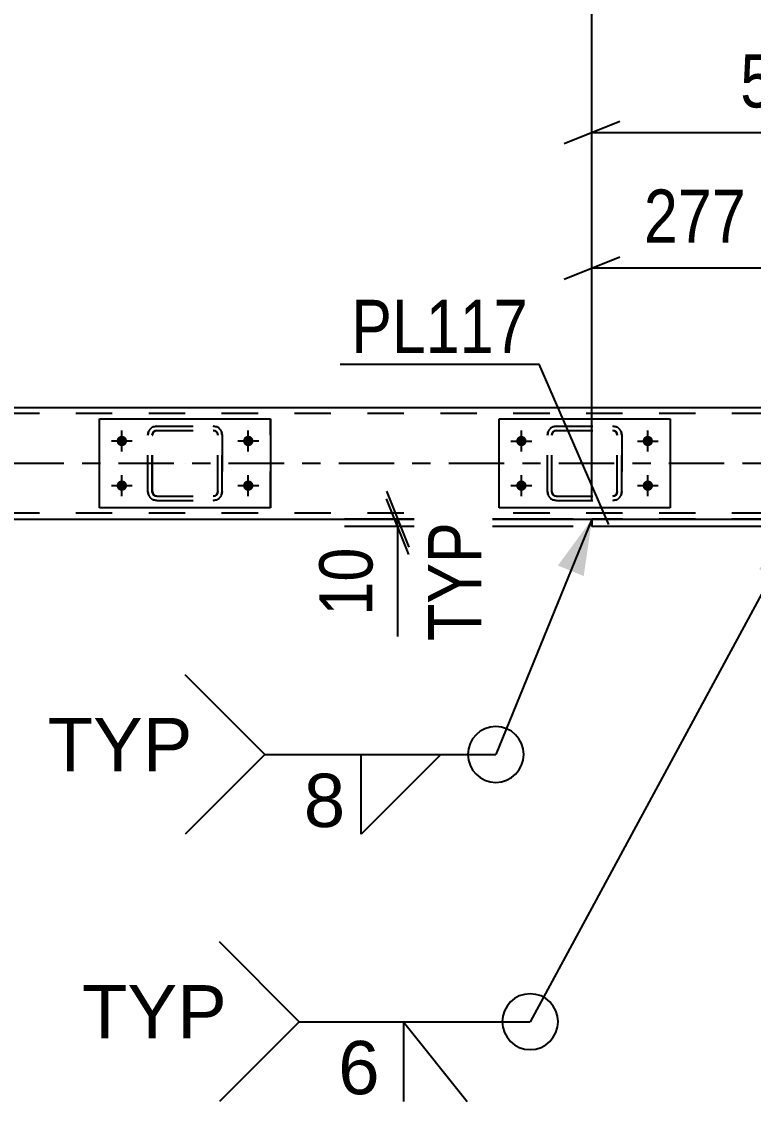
# Model space of a CAD drawing. Header units: millimetres. Extents: x -836 to 353, y -855 to -14.
# Drawn here: x -784.4 to -745, y -114 to -56 of the extents above; entities that cross this region are included whole.
import ezdxf

# ---------------------------------------------------------------- set-up
doc = ezdxf.new("R2010")
doc.units = ezdxf.units.MM
doc.linetypes.add('DXK_LINE_DOT2', pattern=[3.9198, 1.9599, -1.9599])
doc.linetypes.add('DXK_LINE_DOT3', pattern=[5.918699999999999, 2.979, -0.9799, 0.9799, -0.9799])
doc.styles.add('Arial', font='ARIAL.TTF', dxfattribs={"height": 0.2})
doc.styles.add('Arial Narrow', font='ARIALN.TTF', dxfattribs={"height": 0.2})

# ---------------------------------------------------------------- blocks, each defined once
blk = doc.blocks.new('Part-570393895-11819 - 11761')
at = {"color": 2, "linetype": 'Continuous'}
for p, q in [((-780.2017810758006, -77.32881865058884), (-771.0017812350462, -77.3288186510417)), ((-780.2017810759403, -82.12881865058884), (-780.2017810758006, -77.32881865058884)), ((-771.0016917737655, -77.32881863054328), (-771.0017812350462, -77.3288186510417)), ((-771.0017812350462, -77.3288186510417), (-771.001781235186, -82.1288186510417)), ((-771.001781235186, -82.1288186510417), (-780.2017810759403, -82.12881865058884)), ((-771.001781235186, -82.1288186510417), (-771.0016917739052, -82.1288186305433))]:
    blk.add_line(p, q, dxfattribs=at)
at = {"color": 7, "linetype": 'DXK_LINE_DOT2'}
for p, q in [((-780.2016916146595, -82.12881863008926), (-780.2016916145199, -77.32881863008927)), ((-771.0017812350462, -77.3288186510417), (-771.0016917737655, -77.32881863054328)), ((-771.0016917739052, -82.1288186305433), (-771.0016917737655, -77.32881863054328)), ((-771.001781235186, -82.1288186510417), (-771.0016917739052, -82.1288186305433))]:
    blk.add_line(p, q, dxfattribs=at)
blk = doc.blocks.new('Part-570393895-11834 - 11761')
at = {"color": 7, "linetype": 'DXK_LINE_DOT2'}
for p, q in [((-777.1216916806728, -77.7288186295165), (-777.3053797250207, -77.76535645390138)), ((-777.3039179056661, -77.7653561188313), (-777.1202298613196, -77.72881829444643)), ((-777.1216916806728, -77.7288186295165), (-774.0802299140976, -77.7288182945966)), ((-773.8980036891065, -77.76535645407017), (-774.0816917334532, -77.72881862966668)), ((-774.0802299140976, -77.7288182945966), (-773.8965418697533, -77.7653561190001)), ((-773.8980036891065, -77.76535645407017), (-773.8965418697533, -77.7653561190001)), ((-777.5651538485871, -78.02513058195913), (-777.6016916723538, -78.20881862949206)), ((-777.6016916723538, -78.20881862949206), (-777.6002298529993, -78.20881829442314)), ((-777.6016916724423, -81.24881862949206), (-777.6016916723538, -78.20881862949206)), ((-777.6002298529993, -78.20881829442314), (-777.5636920292338, -78.02513024688906)), ((-777.6002298530879, -81.24881829442315), (-777.6002298529993, -78.20881829442314)), ((-777.3616916765203, -78.20881862950486), (-777.3434227646387, -78.11697460573723)), ((-777.3616916765203, -78.20881862950486), (-777.3602298571658, -78.20881829443363)), ((-777.3616916766088, -81.24881862950485), (-777.3616916765203, -78.20881862950486)), ((-777.3419609452831, -78.11697427066716), (-777.3602298571658, -78.20881829443363)), ((-777.3602298572544, -81.24881829443362), (-777.3602298571658, -78.20881829443363)), ((-777.3434227646387, -78.11697460573723), (-777.2913973052206, -78.03911300202341)), ((-777.2899354858662, -78.03911266695218), (-777.3419609452831, -78.11697427066716)), ((-777.2913973052206, -78.03911300202341), (-777.2135357028537, -77.98708754170895)), ((-777.2120738834981, -77.98708720663888), (-777.2899354858662, -78.03911266695218)), ((-777.2135357028537, -77.98708754170895), (-777.1216916806798, -77.9688186295165)), ((-777.2135357028537, -77.98708754170895), (-777.2120738834981, -77.98708720663888)), ((-777.1202298613265, -77.96881829444644), (-777.2120738834981, -77.98708720663888)), ((-777.1216916806798, -77.9688186295165), (-774.0802299141046, -77.96881829459662)), ((-774.0816917334602, -77.96881862966669), (-773.9898477112863, -77.98708754186842)), ((-773.9883858919306, -77.98708720679835), (-774.0802299141046, -77.96881829459662)), ((-773.9898477112863, -77.98708754186842), (-773.9119861089229, -78.03911300218871)), ((-773.9105242895685, -78.03911266711981), (-773.9883858919306, -77.98708720679835)), ((-773.9119861089229, -78.03911300218871), (-773.8599606495106, -78.11697460590837)), ((-773.8584988301561, -78.11697427083945), (-773.9105242895685, -78.03911266711981)), ((-773.8599606495106, -78.11697460590837), (-773.8416917376325, -78.20881862967715)), ((-773.8402299182792, -78.20881829460825), (-773.8584988301561, -78.11697427083945)), ((-773.8416917376325, -78.20881862967715), (-773.8402299182792, -78.20881829460825)), ((-773.841691737721, -81.24881862967715), (-773.8416917376325, -78.20881862967715)), ((-773.8402299183676, -81.24881829460824), (-773.8402299182792, -78.20881829460825)), ((-773.6016917418002, -78.20881862968997), (-773.6382295655552, -78.02513058215237)), ((-773.6367677461984, -78.0251302470823), (-773.6002299224446, -78.20881829461989)), ((-773.6016917418002, -78.20881862968997), (-773.6002299224446, -78.20881829461989)), ((-773.6016917418887, -81.24881862968996), (-773.6016917418002, -78.20881862968997)), ((-773.6002299224446, -78.20881829461989), (-773.600229922533, -81.2488182946199)), ((-777.6016916724423, -81.24881862949206), (-777.6002298530879, -81.24881829442315)), ((-777.6016916724423, -81.24881862949206), (-777.5651538486871, -81.43250667702964)), ((-777.5636920293339, -81.43250634195957), (-777.6002298530879, -81.24881829442315)), ((-777.3616916766088, -81.24881862950485), (-777.3602298572544, -81.24881829443362)), ((-777.3434227647318, -81.34066265327249), (-777.3616916766088, -81.24881862950485)), ((-777.3602298572544, -81.24881829443362), (-777.3419609453762, -81.34066231820242)), ((-773.841691737721, -81.24881862967715), (-773.8599606496037, -81.34066265344362)), ((-773.8584988302493, -81.34066231837471), (-773.8402299183676, -81.24881829460824)), ((-773.841691737721, -81.24881862967715), (-773.8402299183676, -81.24881829460824)), ((-773.6382295656554, -81.43250667722288), (-773.6016917418887, -81.24881862968996)), ((-773.600229922533, -81.2488182946199), (-773.6367677462986, -81.4325063421528)), ((-773.6016917418887, -81.24881862968996), (-773.600229922533, -81.2488182946199)), ((-777.2913973053184, -81.4185242569933), (-777.3434227647318, -81.34066265327249)), ((-777.3419609453762, -81.34066231820242), (-777.289935485964, -81.41852392192206)), ((-777.3053797251347, -81.692280805113), (-777.1216916807892, -81.7288186295165)), ((-777.120229861436, -81.72881829444643), (-777.3039179057803, -81.69228047004293)), ((-777.2135357029538, -81.47054971731475), (-777.2913973053184, -81.4185242569933)), ((-777.289935485964, -81.41852392192206), (-777.2120738835994, -81.47054938224468)), ((-777.2135357029538, -81.47054971731475), (-777.2120738835994, -81.47054938224468)), ((-777.1216916807822, -81.4888186295165), (-777.2135357029538, -81.47054971731475)), ((-777.2120738835994, -81.47054938224468), (-777.1202298614289, -81.48881829444643)), ((-777.1216916807822, -81.4888186295165), (-774.080229914207, -81.4888182945966)), ((-777.1216916807892, -81.7288186295165), (-774.080229914214, -81.7288182945966)), ((-773.9898477113887, -81.47054971747424), (-774.0816917335626, -81.48881862966668)), ((-774.0816917335696, -81.72881862966668), (-773.8980036892207, -81.69228080528181)), ((-774.080229914207, -81.4888182945966), (-773.9883858920319, -81.47054938240417)), ((-773.8965418698674, -81.69228047021174), (-774.080229914214, -81.7288182945966)), ((-773.9119861090206, -81.41852425715861), (-773.9898477113887, -81.47054971747424)), ((-773.9883858920319, -81.47054938240417), (-773.9105242896662, -81.4185239220897)), ((-773.8599606496037, -81.34066265344362), (-773.9119861090206, -81.41852425715861)), ((-773.9105242896662, -81.4185239220897), (-773.8584988302493, -81.34066231837471)), ((-773.8980036892207, -81.69228080528181), (-773.8965418698674, -81.69228047021174))]:
    blk.add_line(p, q, dxfattribs=at)
at = {"color": 7, "linetype": 'DXK_LINE_DOT3'}
blk.add_line((-775.6035548746761, -79.72881905647054), (-775.598366722425, -79.72881786696968), dxfattribs=at)
at = {"color": 7, "linetype": 'DXK_LINE_DOT2'}
for centre, radius, start, end in [((-777.1216916752438, -78.20881862406884), 0.479999995833815, 112.5000004956059, 157.5000004949956), ((-777.1202298558909, -78.20881828899918), 0.4799999958335928, 112.5000004954135, 157.5000004949315), ((-774.0816917389085, -78.20881862421956), 0.4799999958267021, 22.49999949986244, 67.4999995008059), ((-774.0802299195574, -78.2088182891577), 0.4799999958351544, 22.49999950050553, 67.49999950093192), ((-777.1216916753334, -81.24881863496302), 0.4799999958270201, 202.4999994997723, 247.4999995008971), ((-777.1202298559805, -81.24881829989255), 0.4799999958268001, 202.4999994998366, 247.4999995010899), ((-774.0816917389989, -81.24881863511575), 0.4799999958330471, 292.5000004958256, 337.5000004952911), ((-774.0802299196473, -81.24881830003804), 0.4799999958407507, 292.500000495662, 337.5000004946851)]:
    blk.add_arc(centre, radius, start, end, dxfattribs=at)
blk = doc.blocks.new('Bolt-570393895-11776 - 11761')
at = {"linetype": 'Continuous'}
for points in [[(-757.517140045318, -78.25076510231659, -1), (-757.5171422037453, -78.81076510231243, -1)], [(-750.7171400452517, -78.25076510268097, -1), (-750.7171422036789, -78.81076510267681, -1)], [(-757.5171400453704, -80.6507651023166, -1), (-757.5171422037977, -81.21076510231242, -1)], [(-750.7171400453028, -80.65076510268096, -1), (-750.7171422037302, -81.21076510267682, -1)]]:
    blk.add_hatch(color=1, dxfattribs=at).paths.add_polyline_path(points)
at = {"color": 1, "linetype": 'Continuous'}
for p, q in [((-757.5171411236131, -79.0907651023052), (-757.5171411235805, -77.9707651023052)), ((-750.7171411236387, -79.09076510258575), (-750.7171411236061, -77.97076510258576)), ((-758.0771411235927, -78.53076510228217), (-756.957141123601, -78.53076510232822)), ((-751.2771411236182, -78.53076510256273), (-750.1571411236266, -78.5307651026088)), ((-757.5171411236946, -81.4907651023052), (-757.517141123662, -80.3707651023052)), ((-750.7171411237202, -81.49076510258575), (-750.7171411236876, -80.37076510258575)), ((-758.0771411236741, -80.93076510228218), (-756.9571411236825, -80.93076510232822)), ((-751.2771411236997, -80.93076510256273), (-750.1571411237081, -80.93076510260879))]:
    blk.add_line(p, q, dxfattribs=at)
blk = doc.blocks.new('Bolt-570393895-12237 - 11761')
at = {"linetype": 'Continuous'}
for points in [[(-778.7217811688449, -78.5287544911701), (-778.7278865009695, -78.58697116509853), (-778.7459623438386, -78.64264629507718), (-778.7752186963818, -78.6933466107671), (-778.8143769156052, -78.73685626508546), (-778.8617255994267, -78.77127367735613), (-778.9151953831591, -78.79509464150979), (-778.972449380677, -78.80727806710726), (-779.0309853175535, -78.80729147998738), (-779.0882448924606, -78.79513429394291), (-779.1417255872128, -78.77133783634065), (-779.1890900388208, -78.73694212656588), (-779.2282681934695, -78.6934504221847), (-779.2575477778029, -78.64276351937491), (-779.2756491334866, -78.58709667901205), (-779.2817811444174, -78.5288828091391), (-779.2756758122929, -78.47066613521068), (-779.2575999694237, -78.41499100523203), (-779.2283436168806, -78.36429068954214), (-779.1891853976572, -78.32078103522375), (-779.1418367138357, -78.28636362295308), (-779.0883669301032, -78.26254265879942), (-779.0311129325854, -78.25035923320195), (-778.9725769957089, -78.25034582032184), (-778.9153174208018, -78.26250300636632), (-778.8618367260495, -78.28629946396859), (-778.8144722744415, -78.32069517374335), (-778.7752941197929, -78.36418687812453), (-778.7460145354596, -78.41487378093431), (-778.7279131797758, -78.47054062129718)], [(-771.921781286726, -78.52875449158921), (-771.9278866188504, -78.58697116551764), (-771.9459624617197, -78.64264629549629), (-771.9752188142628, -78.69334661118619), (-772.0143770334862, -78.73685626550457), (-772.0617257173077, -78.77127367777524), (-772.1151955010401, -78.7950946419289), (-772.172449498558, -78.80727806752637), (-772.2309854354345, -78.80729148040648), (-772.2882450103416, -78.79513429436199), (-772.3417257050938, -78.77133783675973), (-772.3890901567019, -78.73694212698496), (-772.4282683113504, -78.69345042260377), (-772.4575478956838, -78.64276351979399), (-772.4756492513676, -78.58709667943114), (-772.4817812622983, -78.5288828095582), (-772.4756759301739, -78.47066613562977), (-772.4576000873046, -78.41499100565112), (-772.4283437347615, -78.36429068996122), (-772.3891855155382, -78.32078103564285), (-772.3418368317167, -78.28636362337218), (-772.2883670479843, -78.26254265921851), (-772.2311130504664, -78.25035923362104), (-772.1725771135899, -78.25034582074093), (-772.1153175386828, -78.26250300678541), (-772.0618368439305, -78.28629946438768), (-772.0144723923224, -78.32069517416245), (-771.9752942376739, -78.36418687854362), (-771.9460146533405, -78.4148737813534), (-771.9279132976568, -78.47054062171628)], [(-778.7217811688962, -80.92875449117011), (-778.7278865010206, -80.98697116509854), (-778.7459623438899, -81.04264629507719), (-778.7752186964331, -81.0933466107671), (-778.8143769156563, -81.13685626508547), (-778.861725599478, -81.17127367735614), (-778.9151953832104, -81.1950946415098), (-778.9724493807282, -81.20727806710727), (-779.0309853176047, -81.20729147998739), (-779.0882448925117, -81.1951342939429), (-779.1417255872641, -81.17133783634063), (-779.1890900388721, -81.13694212656586), (-779.2282681935206, -81.09345042218467), (-779.257547777854, -81.0427635193749), (-779.2756491335379, -80.98709667901204), (-779.2817811444686, -80.92888280913911), (-779.2756758123442, -80.87066613521068), (-779.2575999694749, -80.81499100523203), (-779.2283436169317, -80.76429068954212), (-779.1891853977085, -80.72078103522375), (-779.141836713887, -80.68636362295308), (-779.0883669301545, -80.66254265879942), (-779.0311129326367, -80.65035923320195), (-778.9725769957602, -80.65034582032183), (-778.9153174208531, -80.66250300636631), (-778.8618367261007, -80.6862994639686), (-778.8144722744927, -80.72069517374335), (-778.7752941198441, -80.76418687812453), (-778.7460145355108, -80.81487378093432), (-778.727913179827, -80.87054062129718)], [(-771.9217812867772, -80.92875449158947), (-771.9278866189018, -80.9869711655179), (-771.945962461771, -81.04264629549652), (-771.9752188143142, -81.09334661118639), (-772.0143770335376, -81.13685626550475), (-772.0617257173591, -81.17127367777536), (-772.1151955010916, -81.19509464192897), (-772.1724494986095, -81.20727806752639), (-772.230985435486, -81.20729148040644), (-772.288245010393, -81.1951342943619), (-772.3417257051453, -81.17133783675959), (-772.3890901567532, -81.13694212698479), (-772.4282683114018, -81.09345042260357), (-772.4575478957352, -81.04276351979375), (-772.4756492514189, -80.98709667943088), (-772.4817812623496, -80.92888280955793), (-772.4756759302251, -80.87066613562952), (-772.4576000873558, -80.81499100565088), (-772.4283437348126, -80.76429068996102), (-772.3891855155892, -80.72078103564267), (-772.3418368317678, -80.68636362337205), (-772.2883670480352, -80.66254265921843), (-772.2311130505174, -80.65035923362102), (-772.1725771136408, -80.65034582074097), (-772.1153175387337, -80.6625030067855), (-772.0618368439815, -80.68629946438782), (-772.0144723923735, -80.72069517416261), (-771.9752942377249, -80.76418687854384), (-771.9460146533917, -80.81487378135364), (-771.927913297708, -80.87054062171651)]]:
    blk.add_hatch(color=1, dxfattribs=at).paths.add_polyline_path(points)
at = {"color": 1, "linetype": 'Continuous'}
for p, q in [((-779.0017811554484, -79.08881865048406), (-779.0017811554158, -77.96881865048407)), ((-772.2017812734214, -79.08881865081935), (-772.2017812733887, -77.96881865081934)), ((-779.5617811457058, -78.5288186504565), (-778.4417811651583, -78.52881865051162)), ((-772.7617812636788, -78.52881865079178), (-771.6417812831313, -78.52881865084692)), ((-779.0017811555288, -81.48881865048406), (-779.0017811554961, -80.36881865048406)), ((-772.2017812735029, -81.48881865081934), (-772.2017812734703, -80.36881865081935)), ((-779.5617811457862, -80.92881865045649), (-778.4417811652387, -80.92881865051163)), ((-772.7617812637603, -80.92881865079178), (-771.6417812832128, -80.9288186508469))]:
    blk.add_line(p, q, dxfattribs=at)
blk = doc.blocks.new('Part-570393895-11847 - 11761')
at = {"color": 7, "linetype": 'DXK_LINE_DOT2'}
for p, q in [((-755.820888334621, -77.76730227745347), (-755.6372002870858, -77.73076445306626)), ((-755.6371429684316, -77.7307650784156), (-755.8208310159669, -77.76730290280281)), ((-755.6372002870858, -77.73076445306626), (-752.5971429684502, -77.73076507854134)), ((-752.5972002871032, -77.730764453192), (-752.4135122395703, -77.76730227759316)), ((-752.4134549209173, -77.7673029029425), (-752.5971429684502, -77.73076507854134)), ((-756.1172002870962, -78.21076445304647), (-756.0806624626962, -78.02707640551355)), ((-756.1172002870962, -78.21076445304647), (-756.1171429684432, -78.21076507839581)), ((-756.1172002871847, -81.25076445304647), (-756.1172002870962, -78.21076445304647)), ((-756.0806051440433, -78.02707703086173), (-756.1171429684432, -78.21076507839581)), ((-756.1171429685317, -81.25076507839583), (-756.1171429684432, -78.21076507839581)), ((-755.8589313748992, -78.11892042928932), (-755.8772002870985, -78.21076445305579)), ((-755.8772002870985, -78.21076445305579), (-755.8771429684443, -78.21076507840513)), ((-755.877200287187, -81.25076445305578), (-755.8772002870985, -78.21076445305579)), ((-755.8771429684443, -78.21076507840513), (-755.858874056245, -78.11892105463866)), ((-755.8771429685329, -81.25076507840512), (-755.8771429684443, -78.21076507840513)), ((-755.8069059145788, -78.04105882557434), (-755.8589313748992, -78.11892042928932)), ((-755.858874056245, -78.11892105463866), (-755.8068485959246, -78.04105945092368)), ((-755.7290443108603, -77.98903336525986), (-755.8069059145788, -78.04105882557434)), ((-755.8068485959246, -78.04105945092368), (-755.728986992205, -77.98903399060922)), ((-755.6372002870927, -77.97076445306627), (-755.7290443108603, -77.98903336525986)), ((-755.728986992205, -77.98903399060922), (-755.6371429684385, -77.97076507841561)), ((-755.6372002870927, -77.97076445306627), (-752.5971429684572, -77.97076507854135)), ((-752.5053562633437, -77.98903336539257), (-752.5972002871101, -77.97076445319199)), ((-752.5971429684572, -77.97076507854135), (-752.5052989446896, -77.98903399074192)), ((-752.4274946596287, -78.04105882571403), (-752.5053562633437, -77.98903336539257)), ((-752.5052989446896, -77.98903399074192), (-752.4274373409758, -78.04105945106338)), ((-752.3754691993131, -78.11892042943367), (-752.4274946596287, -78.04105882571403)), ((-752.4274373409758, -78.04105945106338), (-752.3754118806589, -78.11892105478302)), ((-752.3572002871183, -78.21076445320247), (-752.3754691993131, -78.11892042943367)), ((-752.3754118806589, -78.11892105478302), (-752.3571429684654, -78.21076507855065)), ((-752.3572002871183, -78.21076445320247), (-752.3571429684654, -78.21076507855065)), ((-752.3572002872068, -81.25076445320246), (-752.3572002871183, -78.21076445320247)), ((-752.3571429685538, -81.25076507855064), (-752.3571429684654, -78.21076507855065)), ((-752.153738111509, -78.0270764056742), (-752.1172002871194, -78.21076445321178)), ((-752.1171429684665, -78.21076507856114), (-752.1536807928549, -78.02707703102355)), ((-752.1171429684665, -78.21076507856114), (-752.1172002871194, -78.21076445321178)), ((-752.1172002871194, -78.21076445321178), (-752.117200287208, -81.25076445321179)), ((-752.117142968555, -81.25076507856113), (-752.1171429684665, -78.21076507856114)), ((-756.1171429685317, -81.25076507839583), (-756.1172002871847, -81.25076445304647)), ((-756.0806624627963, -81.43445250058406), (-756.1172002871847, -81.25076445304647)), ((-756.1171429685317, -81.25076507839583), (-756.0806051441433, -81.43445312593224)), ((-755.8771429685329, -81.25076507840512), (-755.877200287187, -81.25076445305578)), ((-755.877200287187, -81.25076445305578), (-755.8589313749923, -81.34260847682458)), ((-755.8588740563381, -81.34260910217392), (-755.8771429685329, -81.25076507840512)), ((-752.3754691994062, -81.34260847696893), (-752.3572002872068, -81.25076445320246)), ((-752.3571429685538, -81.25076507855064), (-752.375411880752, -81.34260910231828)), ((-752.3571429685538, -81.25076507855064), (-752.3572002872068, -81.25076445320246)), ((-752.117200287208, -81.25076445321179), (-752.1537381116091, -81.4344525007447)), ((-752.153680792955, -81.43445312609406), (-752.117142968555, -81.25076507856113)), ((-752.117200287208, -81.25076445321179), (-752.117142968555, -81.25076507856113)), ((-755.8589313749923, -81.34260847682458), (-755.8069059146766, -81.42047008054422)), ((-755.8068485960225, -81.42047070589356), (-755.8588740563381, -81.34260910217392)), ((-755.6372002872022, -81.73076445306626), (-755.8208883347351, -81.69422662866509)), ((-755.8208310160809, -81.69422725401444), (-755.637142968548, -81.7307650784156)), ((-755.8069059146766, -81.42047008054422), (-755.7290443109628, -81.47249554086568)), ((-755.7289869923075, -81.47249616621502), (-755.8068485960225, -81.42047070589356)), ((-755.7290443109628, -81.47249554086568), (-755.6372002871951, -81.49076445306626)), ((-755.637142968541, -81.49076507841562), (-755.7289869923075, -81.47249616621502)), ((-755.6372002871951, -81.49076445306626), (-752.5971429685596, -81.49076507854133)), ((-755.6372002872022, -81.73076445306626), (-752.5971429685666, -81.73076507854134)), ((-752.5972002872127, -81.49076445319199), (-752.5053562634462, -81.4724955409984)), ((-752.4135122396843, -81.69422662880478), (-752.5972002872196, -81.730764453192)), ((-752.505298944792, -81.47249616634774), (-752.5971429685596, -81.49076507854133)), ((-752.5971429685666, -81.73076507854134), (-752.4134549210314, -81.69422725415414)), ((-752.5053562634462, -81.4724955409984), (-752.4274946597266, -81.42047008068391)), ((-752.4274373410735, -81.42047070603327), (-752.505298944792, -81.47249616634774)), ((-752.4274946597266, -81.42047008068391), (-752.3754691994062, -81.34260847696893)), ((-752.375411880752, -81.34260910231828), (-752.4274373410735, -81.42047070603327))]:
    blk.add_line(p, q, dxfattribs=at)
for centre, radius, start, end in [((-755.6372002871062, -78.21076445305414), 0.4799999999877922, 112.4999999979575, 157.4999999987044), ((-755.6371429684523, -78.21076507840607), 0.4799999999900862, 112.4999999978144, 157.4999999983349), ((-752.597200287123, -78.21076445319315), 0.4800000000016684, 22.4999999978113, 67.49999999782399), ((-752.5971429684574, -78.21076507853184), 0.4799999999870033, 22.49999999716032, 67.4999999987303), ((-755.6372002871946, -81.25076445307734), 0.4799999999856935, 202.4999999970211, 247.4999999986133), ((-755.6371429685404, -81.25076507842552), 0.4799999999867765, 202.4999999969687, 247.4999999986668), ((-752.5972002872119, -81.2507644531913), 0.4800000000045266, 292.4999999987846, 337.4999999978766), ((-752.5971429685463, -81.2507650785513), 0.4799999999898601, 292.4999999978778, 337.4999999985266)]:
    blk.add_arc(centre, radius, start, end, dxfattribs=at)
blk = doc.blocks.new('Part-570393895-12035 - 11761')
at = {"color": 7, "linetype": 'DXK_LINE_DOT2'}
for p, q in [((-89.62885518358905, -77.05076445321643), (-804.4668903468049, -77.05076422207031)), ((-89.62885518374503, -82.41076445321644), (-804.4668903469609, -82.41076422207033)), ((-89.62887535249581, -82.73076425164214), (-753.7226994718192, -82.73076442574383)), ((-753.7226994718192, -82.73076442574383), (-732.2823970185045, -82.73076442663077))]:
    blk.add_line(p, q, dxfattribs=at)
at = {"color": 2, "linetype": 'Continuous'}
for p, q in [((-800.4669398772785, -76.73076442381009), (-676.675428004922, -76.73076442893117)), ((-800.4669399209974, -82.73076442381009), (-753.7226994718192, -82.73076442574383))]:
    blk.add_line(p, q, dxfattribs=at)
at = {"color": 7, "linetype": 'DXK_LINE_DOT3'}
blk.add_line((-89.62886525972624, -79.73076436042527), (-804.4668899909663, -79.73076432208855), dxfattribs=at)
blk = doc.blocks.new('Part-570393895-12047 - 11761')
at = {"color": 2, "linetype": 'Continuous'}
for p, q in [((-758.7171411188157, -77.33076510216667), (-749.5171411178075, -77.33076510254502)), ((-758.7171411189553, -82.13076510216666), (-758.7171411188157, -77.33076510216667)), ((-749.5171411178075, -77.33076510254502), (-749.5171411179472, -82.13076510254501)), ((-749.5171411179472, -82.13076510254501), (-758.7171411189553, -82.13076510216666))]:
    blk.add_line(p, q, dxfattribs=at)
blk = doc.blocks.new('Part-570393895-12120 - 11761')
at = {"color": 2, "linetype": 'Continuous'}
for p, q in [((-753.7231921101629, -82.73076418208981), (-753.7231921101745, -83.13076418208982)), ((-753.7226994718309, -83.13076447249365), (-753.7226994718192, -82.73076447249366)), ((-753.7226994718192, -82.73076447249366), (-732.2823970185045, -82.73076447331438)), ((-732.2823970185162, -83.13076447331437), (-732.2823970185045, -82.73076447331438)), ((-732.2823970185162, -83.13076447331437), (-753.7226994718309, -83.13076447249365))]:
    blk.add_line(p, q, dxfattribs=at)
at = {"color": 7, "linetype": 'DXK_LINE_DOT2'}
for p, q in [((-753.7226994718192, -82.73076447249366), (-753.7231921101629, -82.73076418208981)), ((-753.7231921101629, -82.73076418208981), (-753.7226994718192, -82.73076447249366)), ((-732.2828896568587, -83.13076418291054), (-732.2828896568471, -82.73076418291055)), ((-753.7231921101745, -83.13076418208982), (-753.7226994718309, -83.13076447249365)), ((-753.7226994718309, -83.13076447249365), (-753.7231921101745, -83.13076418208982))]:
    blk.add_line(p, q, dxfattribs=at)
blk = doc.blocks.new('StraightDimension-570393895-23355 - 11761')
at = {"color": 7, "linetype": 'Continuous'}
for p, q in [((-753.7226994718542, -81.73076447249366), (-753.7226994718542, -66.37362856606433)), ((-742.6492394554766, -82.13076424738131), (-742.6492394554766, -66.37362856606433)), ((-755.2226995314588, -69.8236285899062), (-752.2226994122495, -68.62362854222249)), ((-741.149239395872, -68.62362854222249), (-744.1492395150813, -69.8236285899062)), ((-753.7226994718542, -69.22362856606435), (-742.6492394554766, -69.22362856606435))]:
    blk.add_line(p, q, dxfattribs=at)
at = {"color": 0}
blk.add_wipeout([(-744.8437819636654, -68.47362856606433), (-744.8437819636654, -64.2736285660644), (-751.5281569636654, -64.2736285660644), (-751.5281569636654, -68.47362856606433)], dxfattribs=at)
at = {"color": 3, "style": 'Arial Narrow'}
blk.add_text('277', height=2.86328125, dxfattribs=at).set_placement((-750.9281569636654, -67.87362856606433))
blk = doc.blocks.new('StraightDimension-570393895-12560 - 11761')
at = {"color": 7, "linetype": 'Continuous'}
for p, q in [((-753.7226994718542, -81.73076447249366), (-753.7226994718542, -59.09592714044049)), ((-732.2823970184847, -81.73076447331437), (-732.2823970184847, -59.09592714044049)), ((-752.2226994122495, -61.34592711659866), (-755.2226995314588, -62.54592716428238)), ((-733.7823970780894, -62.54592716428238), (-730.7823969588801, -61.34592711659866)), ((-753.7226994718542, -61.94592714044052), (-732.2823970184847, -61.94592714044052))]:
    blk.add_line(p, q, dxfattribs=at)
at = {"color": 0}
blk.add_wipeout([(-739.6603607451692, -61.1959271404405), (-739.6603607451692, -56.995927140440465), (-746.3447357451693, -56.995927140440465), (-746.3447357451693, -61.1959271404405)], dxfattribs=at)
at = {"color": 3, "style": 'Arial Narrow'}
blk.add_text('536', height=2.86328125, dxfattribs=at).set_placement((-745.7447357451695, -60.59592714044049))
blk = doc.blocks.new('StraightDimension-570393895-12920 - 11761')
at = {"color": 7, "linetype": 'Continuous'}
for p, q in [((-764.7725699679847, -81.23076441288902), (-763.572569920301, -84.2307645320983)), ((-763.572569920301, -84.63076453209828), (-764.7725699679847, -81.630764412889)), ((-754.7226994718542, -82.73076447249366), (-767.0225699441429, -82.73076447249366)), ((-764.1725699441429, -83.13076447249364), (-764.1725699441429, -82.73076447249366)), ((-754.7226994718658, -83.13076447249364), (-767.0225699441429, -83.13076447249364)), ((-764.1725699441429, -83.13076447249364), (-764.1725699441429, -89.03701447249364)), ((-764.1725699441429, -83.13076447249364), (-764.1725699441429, -89.03701447249364))]:
    blk.add_line(p, q, dxfattribs=at)
at = {"color": 0, "linetype": 'Continuous'}
blk.add_wipeout([(-759.072595618472, -82.28906304989096), (-763.2725956184435, -82.2890784773524), (-763.2725677401082, -89.87872691480129), (-759.0725677401365, -89.87871148733984)], dxfattribs=at)
at = {"color": 0}
blk.add_wipeout([(-764.9225855782263, -83.65576226859935), (-769.1225855781979, -83.65577769606068), (-769.1225677401957, -88.51202769602799), (-764.9225677402239, -88.51201226856655)], dxfattribs=at)
at = {"color": 3, "linetype": 'Continuous', "style": 'Arial Narrow'}
blk.add_text('TYP', height=2.86328125, rotation=90.0002104591497, dxfattribs=at).set_placement((-759.6725699440556, -89.27871369126694))
at = {"color": 3, "style": 'Arial Narrow'}
blk.add_text('10', height=2.86328125, rotation=90.0002104591497, dxfattribs=at).set_placement((-765.5225699441429, -87.91201447249364))
blk = doc.blocks.new('StraightDimension-570393895-13531 - 11761')
at = {"color": 7, "linetype": 'Continuous'}
for p, q in [((-753.7226994718542, -81.73076447249366), (-753.7226994718542, -42.97642404538033)), ((-804.4668899948045, -75.73076432285222), (-804.4668899948045, -48.46079904538033)), ((-802.9668899351999, -50.98892402153842), (-805.9668900544092, -52.18892406922214)), ((-755.2226995314588, -52.18892406922214), (-752.2226994122495, -50.98892402153842)), ((-804.4668899948045, -51.58892404538028), (-753.7226994718542, -51.58892404538028))]:
    blk.add_line(p, q, dxfattribs=at)
at = {"color": 0}
blk.add_wipeout([(-774.8385447333293, -50.83892404538028), (-774.8385447333293, -46.63892404538024), (-783.3510447333293, -46.63892404538024), (-783.3510447333293, -50.83892404538028)], dxfattribs=at)
at = {"color": 3, "style": 'Arial Narrow'}
blk.add_text('1269', height=2.86328125, dxfattribs=at).set_placement((-782.7510447333293, -50.23892404538026))
at = {"color": 0, "linetype": 'Continuous'}
for points in [[(-754.3227285360936, -42.37642184151059), (-758.5227285360652, -42.37643726897204), (-758.5226972679069, -50.88893726891456), (-754.3226972679353, -50.88892184145311)], [(-805.0668989138096, -47.86079684147364), (-809.2668989137812, -47.86081226893497), (-809.2668877908571, -50.88893726891456), (-805.0668877908854, -50.88892184145311)]]:
    blk.add_wipeout(points, dxfattribs=at)
at = {"color": 3, "linetype": 'Continuous', "style": 'Arial Narrow'}
for s, p in [('1269', (-754.9226994718541, -50.28892404538033)), ('0', (-805.6668899948045, -50.28892404538033))]:
    blk.add_text(s, height=2.86328125, rotation=90.0002104591497, dxfattribs=at).set_placement(p)
blk = doc.blocks.new('StraightDimension-570393895-13541 - 11761')
at = {"color": 7, "linetype": 'Continuous'}
for p, q in [((-753.7226994718542, -81.73076447249366), (-753.7226994718542, -42.97642404538033)), ((-669.1146516811626, -81.73076447722133), (-669.1146516811626, -42.97642404538033)), ((-752.2226994122495, -50.98892402153842), (-755.2226995314588, -52.18892406922214)), ((-670.6146517407673, -52.18892406922214), (-667.614651621558, -50.98892402153842)), ((-753.7226994718542, -51.58892404538028), (-669.1146516811626, -51.58892404538028))]:
    blk.add_line(p, q, dxfattribs=at)
at = {"color": 0}
blk.add_wipeout([(-707.1624255765086, -50.838924045380274), (-707.1624255765086, -46.63892404538023), (-715.6749255765085, -46.63892404538023), (-715.6749255765085, -50.838924045380274)], dxfattribs=at)
at = {"color": 3, "style": 'Arial Narrow'}
blk.add_text('2115', height=2.86328125, dxfattribs=at).set_placement((-715.0749255765083, -50.23892404538026))
at = {"color": 0, "linetype": 'Continuous'}
blk.add_wipeout([(-669.7146807454021, -42.37642184151059), (-673.9146807453737, -42.37643726897204), (-673.9146494772154, -50.88893726891456), (-669.7146494772437, -50.88892184145311)], dxfattribs=at)
at = {"color": 3, "linetype": 'Continuous', "style": 'Arial Narrow'}
blk.add_text('3384', height=2.86328125, rotation=90.0002104591497, dxfattribs=at).set_placement((-670.3146516811627, -50.28892404538033))
blk = doc.blocks.new('Mark-570393895-12116 - 11761')
at = {"color": 30, "linetype": 'Continuous'}
for p in [(-767.266269693007, -74.40217218119824), (-752.8139858304488, -83.01424042406586)]:
    blk.add_line(p, (-756.5623634430069, -74.40217218119824), dxfattribs=at)
at = {"color": 0}
blk.add_wipeout([(-757.1623634430069, -73.8021721811982), (-757.1623634430069, -70.80217218119822), (-766.6662696930069, -70.80217218119822), (-766.6662696930069, -73.8021721811982)], dxfattribs=at)
blk.add_wipeout([(-757.1623634430069, -73.8021721811982), (-757.1623634430069, -70.80217218119822), (-766.6662696930069, -70.80217218119822), (-766.6662696930069, -73.8021721811982)], dxfattribs=at)
at = {"color": 3, "style": 'Arial Narrow'}
blk.add_text('PL117', height=2.86328125, dxfattribs=at).set_placement((-766.6662696930069, -73.80217218119822))
blk = doc.blocks.new('WeldMark-570393895-13868 - 11761')
at = {"linetype": 'Continuous'}
blk.add_hatch(color=30, dxfattribs=at).paths.add_polyline_path([(-744.7359155989029, -85.41293047105046), (-742.6492394554766, -83.13076424738142), (-743.4164637120673, -86.12640557105468)])
at = {"color": 30, "linetype": 'Continuous'}
for p in [(-742.6492394554766, -83.13076424738142), (-769.4671765480944, -109.7506027560754)]:
    blk.add_line(p, (-757.0435437355944, -109.7506027560754), dxfattribs=at)
at = {"color": 3, "linetype": 'Continuous'}
for p, q in [((-769.4671765480944, -109.7506027560754), (-773.7528865480944, -105.4648927560754)), ((-769.4671765480944, -109.7506027560754), (-773.7528865480944, -114.0363127560754)), ((-763.8578307355945, -109.7506027560754), (-760.4292627355944, -114.0363127560754)), ((-763.8578307355945, -109.7506027560754), (-763.8578307355945, -114.0363127560754))]:
    blk.add_line(p, q, dxfattribs=at)
for start, end in [(90, 270), (270, 90)]:
    blk.add_arc((-757.0435437355944, -109.7506027560755), 1.499998500000004, start, end, dxfattribs=at)
at = {"color": 0}
blk.add_wipeout([(-764.9435437355945, -113.85060275607543), (-764.9435437355945, -110.45060275607545), (-767.5671765480944, -110.45060275607545), (-767.5671765480944, -113.85060275607543)], dxfattribs=at)
at = {"color": 3, "style": 'Arial'}
blk.add_text('6', height=2.865234375, dxfattribs=at).set_placement((-767.3671765480944, -113.6506027560754))
at = {"color": 0, "linetype": 'Continuous'}
blk.add_wipeout([(-773.3671765480944, -110.65060275607539), (-773.3671765480944, -107.65060275607539), (-781.1425671730944, -107.65060275607539), (-781.1425671730944, -110.65060275607539)], dxfattribs=at)
blk.add_wipeout([(-773.3671765480944, -110.65060275607539), (-773.3671765480944, -107.65060275607539), (-781.1425671730944, -107.65060275607539), (-781.1425671730944, -110.65060275607539)], dxfattribs=at)
at = {"color": 3, "linetype": 'Continuous', "style": 'Arial'}
blk.add_text('TYP', height=2.865234375, dxfattribs=at).set_placement((-781.1425671730944, -110.6506027560754))
blk = doc.blocks.new('WeldMark-570393895-13885 - 11761')
at = {"linetype": 'Continuous'}
blk.add_hatch(color=30, dxfattribs=at).paths.add_polyline_path([(-755.5518073601211, -85.22412853196825), (-753.7226994718542, -82.73076447249366), (-754.1632704041017, -85.79154823709686)])
at = {"color": 30, "linetype": 'Continuous'}
for p in [(-753.7226994718542, -82.73076447249366), (-771.3164223808981, -95.38253017628472)]:
    blk.add_line(p, (-758.8927895683981, -95.38253017628472), dxfattribs=at)
at = {"color": 3, "linetype": 'Continuous'}
for p, q in [((-771.3164223808981, -95.38253017628472), (-775.6021323808981, -91.09682017628472)), ((-771.3164223808981, -95.38253017628472), (-775.6021323808981, -99.66824017628471)), ((-766.1356475683981, -95.38253017628472), (-761.8499375683981, -95.38253017628472)), ((-761.8499375683981, -95.38253017628472), (-766.1356475683981, -99.66824017628471)), ((-766.1356475683981, -99.66824017628471), (-766.1356475683981, -95.38253017628472))]:
    blk.add_line(p, q, dxfattribs=at)
for start, end in [(90, 270), (270, 90)]:
    blk.add_arc((-758.8927895683981, -95.38253017628472), 1.499998499999947, start, end, dxfattribs=at)
at = {"color": 0}
blk.add_wipeout([(-766.7927895683982, -99.48253017628475), (-766.7927895683982, -96.08253017628478), (-769.4164223808981, -96.08253017628478), (-769.4164223808981, -99.48253017628475)], dxfattribs=at)
at = {"color": 3, "style": 'Arial'}
blk.add_text('8', height=2.865234375, dxfattribs=at).set_placement((-769.2164223808982, -99.2825301762847))
at = {"color": 0, "linetype": 'Continuous'}
blk.add_wipeout([(-775.2164223808982, -96.2825301762847), (-775.2164223808982, -93.28253017628471), (-782.9918130058982, -93.28253017628471), (-782.9918130058982, -96.2825301762847)], dxfattribs=at)
blk.add_wipeout([(-775.2164223808982, -96.2825301762847), (-775.2164223808982, -93.28253017628471), (-782.9918130058982, -93.28253017628471), (-782.9918130058982, -96.2825301762847)], dxfattribs=at)
at = {"color": 3, "linetype": 'Continuous', "style": 'Arial'}
blk.add_text('TYP', height=2.865234375, dxfattribs=at).set_placement((-782.9918130058982, -96.2825301762847))

msp = doc.modelspace()

# ---------------------------------------------------------------- block references
for name in ['Part-570393895-12035 - 11761', 'Part-570393895-11819 - 11761', 'Part-570393895-11834 - 11761', 'Part-570393895-12047 - 11761', 'Part-570393895-11847 - 11761', 'Bolt-570393895-12237 - 11761', 'Bolt-570393895-11776 - 11761', 'Part-570393895-12120 - 11761']:
    msp.add_blockref(name, (0, 0))

# ---------------------------------------------------------------- next in the draw order: block references
msp.add_blockref('StraightDimension-570393895-23355 - 11761', (0, 0))

# ---------------------------------------------------------------- next in the draw order: block references
msp.add_blockref('StraightDimension-570393895-12560 - 11761', (0, 0))

# ---------------------------------------------------------------- next in the draw order: block references
msp.add_blockref('StraightDimension-570393895-12920 - 11761', (0, 0))

# ---------------------------------------------------------------- next in the draw order: block references
msp.add_blockref('StraightDimension-570393895-13531 - 11761', (0, 0))

# ---------------------------------------------------------------- next in the draw order: block references
msp.add_blockref('StraightDimension-570393895-13541 - 11761', (0, 0))

# ---------------------------------------------------------------- next in the draw order: block references
msp.add_blockref('Mark-570393895-12116 - 11761', (0, 0))

# ---------------------------------------------------------------- next in the draw order: block references
msp.add_blockref('WeldMark-570393895-13868 - 11761', (0, 0))

# ---------------------------------------------------------------- next in the draw order: block references
msp.add_blockref('WeldMark-570393895-13885 - 11761', (0, 0))

doc.saveas('drawing.dxf')
